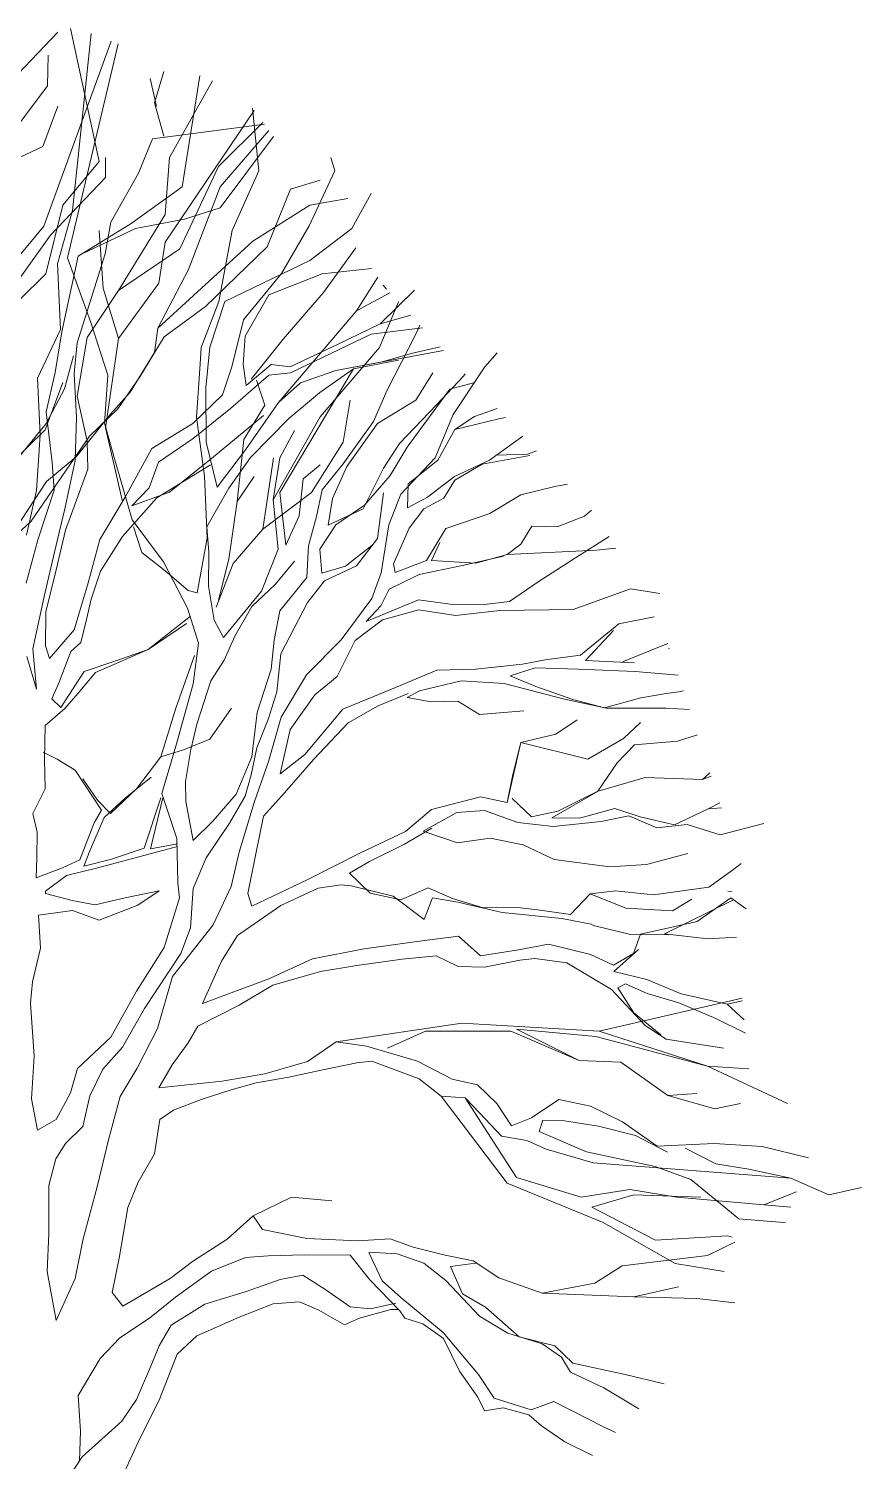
# Model space of a CAD drawing. Header units: millimetres. Extents: x -13512 to 19537, y -6523 to 6166.
# Drawn here: x -13074 to -12633, y -2632 to -1872 of the extents above; entities that cross this region are included whole.
import ezdxf

# ---------------------------------------------------------------- set-up
doc = ezdxf.new("R2010")
doc.units = ezdxf.units.MM
doc.layers.add('A-ELEWACJA CIENKA', color=11, linetype='Continuous', lineweight=13)
doc.layers.add('B-materiały', color=9, linetype='Continuous', lineweight=0)

# ---------------------------------------------------------------- blocks, each defined once
blk = doc.blocks.new('A$C07764633')
at = {"layer": 'B-materiały'}
for p, q in [((-57.03, 1016.59), (-11.35, 1064.53)), ((-4.55, 1066.31), (10.67, 995.77)), ((-3.51, 969.94), (6.35, 1063.81)), ((-18.72, 961.51), (16.96, 1059.66)), ((-6.18, 944.68), (20.68, 1058.21)), ((-16.83, 1036.03), (-16.48, 1052.33)), ((40, 1027.01), (44.85, 1043.66)), ((63.9, 1041.31), (54.61, 982.43)), ((-32.08, 1015.57), (-16.83, 1036.03)), ((41.04, 1025.28), (37.57, 1039.84)), ((47.99, 998.05), (70.64, 1038.67)), ((44.85, 1009.33), (40, 1027.01)), ((-19.26, 1003.78), (-11.29, 1025.28)), ((45.58, 953.14), (92.81, 1022.9)), ((95.23, 990.89), (91.91, 1024.12)), ((38.96, 1007.81), (98.24, 1015.58)), ((97.47, 1016.62), (73.86, 993.16)), ((74.77, 982.43), (100.61, 1012.37)), ((-48.02, 990.26), (-19.26, 1003.78)), ((31.53, 989.59), (38.96, 1007.81)), ((103, 1009.16), (74.77, 971.36)), ((10.67, 995.77), (-8.58, 972.66)), ((13.98, 987.31), (13.98, 998.05)), ((13.98, 998.05), (13.98, 987.31)), ((45.58, 967.78), (47.99, 998.05)), ((135.55, 990.89), (133.44, 998.05)), ((16.75, 963.74), (31.53, 989.59)), ((73.86, 993.16), (53.4, 949.56)), ((81.22, 959.32), (95.23, 990.89)), ((122.05, 961.69), (135.55, 990.89)), ((-15.2, 956.72), (13.98, 987.31)), ((54.61, 982.43), (27.52, 962.9)), ((57.92, 938.5), (74.77, 982.43)), ((112.08, 981.12), (99.74, 950.54)), ((127.73, 986.01), (112.08, 981.12)), ((-8.58, 972.66), (-17.61, 936.22)), ((92.09, 953.56), (122.31, 972.66)), ((122.31, 972.66), (142.47, 976.24)), ((154.81, 978.85), (144.58, 960.3)), ((-11.52, 941.58), (-3.51, 969.94)), ((20.9, 927.43), (45.58, 967.78)), ((55.81, 965.18), (29.93, 960.3)), ((74.77, 971.36), (55.81, 965.18)), ((-35.64, 940.98), (-18.72, 961.51)), ((27.52, 962.9), (-0.46, 945.66)), ((29.93, 960.3), (1.65, 946.96)), ((12.78, 928.74), (10.67, 959.32)), ((13.82, 946.91), (16.75, 963.74)), ((74.12, 921.61), (81.22, 959.32)), ((107.27, 936.51), (122.05, 961.69)), ((144.58, 960.3), (122.31, 943.38)), ((-34.68, 929.61), (-15.2, 956.72)), ((41.63, 907.38), (92.09, 953.56)), ((42.27, 931.34), (45.58, 953.14)), ((99.74, 950.54), (66.94, 918.97)), ((129.64, 926.35), (146.8, 950.04)), ((-0.46, 945.66), (-9.27, 905.44)), ((6.16, 910.51), (-6.18, 944.68)), ((6.37, 923.26), (13.82, 946.91)), ((53.4, 949.56), (20.9, 927.43)), ((122.31, 943.38), (77.17, 921.58)), ((-17.61, 936.22), (-31.82, 922.3)), ((-9.97, 906.76), (-11.52, 941.58)), ((41.63, 907.38), (57.92, 938.5)), ((87.1, 911.88), (107.27, 936.51)), ((128.93, 936.22), (100.65, 925.16)), ((154.94, 939.07), (128.93, 936.22)), ((20.9, 927.43), (4.21, 902.42)), ((20.9, 902.05), (12.78, 928.74)), ((20.9, 902.05), (42.27, 931.34)), ((146.99, 916.7), (158.32, 934.51)), ((159.56, 909.67), (177.88, 927.56)), ((161.14, 930.2), (163, 928.19)), ((-1.08, 899.61), (6.37, 923.26)), ((64.68, 897.24), (74.12, 921.61)), ((77.17, 921.58), (69.36, 897.35)), ((100.65, 925.16), (87.99, 903.18)), ((108.14, 901.68), (129.64, 926.35)), ((146.99, 916.7), (164.81, 926.24)), ((159.32, 897.17), (169.34, 921.36)), ((66.94, 918.97), (45.1, 902.78)), ((81.02, 886.92), (87.1, 911.88)), ((105.63, 868.09), (146.99, 916.7)), ((159.56, 909.67), (175.85, 914.33)), ((-22.07, 880.99), (-9.97, 906.76)), ((-9.27, 905.44), (-12.75, 883.9)), ((15.19, 882.53), (6.16, 910.51)), ((39.94, 894.6), (41.63, 907.38)), ((154.81, 904.33), (112.08, 883.83)), ((137.7, 899.06), (159.56, 909.67)), ((182.01, 907.68), (154.81, 904.33)), ((163.13, 874.23), (178.58, 904.33)), ((178.58, 904.33), (180.74, 909.06)), ((-2.69, 883.48), (-1.08, 899.61)), ((4.21, 902.42), (-1.05, 871.46)), ((13.98, 854.54), (20.9, 902.05)), ((45.1, 902.78), (32.22, 881.67)), ((64.22, 888.51), (64.68, 897.24)), ((69.36, 897.35), (67.22, 875.85)), ((87.99, 903.18), (87.02, 888.41)), ((91.24, 880.47), (108.14, 901.68)), ((111.86, 887.02), (137.7, 899.06)), ((127.73, 860.4), (159.32, 897.17)), ((176.04, 893.99), (191.4, 897.56)), ((-7.85, 875.31), (-2.92, 892.86)), ((27.06, 873.5), (39.94, 894.6)), ((136.04, 884.95), (193.15, 895.67)), ((136.04, 884.95), (160.73, 889.59)), ((169.42, 890.47), (145.4, 885.85)), ((160.73, 889.59), (176.04, 893.99)), ((215.1, 886.93), (221.61, 894.46)), ((-12.75, 883.9), (-17.59, 863)), ((-1.43, 860.05), (-2.69, 883.48)), ((13.39, 857.07), (15.19, 882.53)), ((32.22, 881.67), (20.58, 864.62)), ((62.25, 860.3), (64.22, 888.51)), ((76.03, 872.05), (81.02, 886.92)), ((100.65, 882.53), (80.24, 864.78)), ((87.02, 888.41), (88.64, 877.05)), ((88.64, 877.05), (101.77, 888.11)), ((112.08, 883.83), (100.65, 882.53)), ((101.77, 888.11), (111.86, 887.02)), ((106.36, 820.38), (145.4, 885.85)), ((117.43, 878.45), (136.04, 884.95)), ((145.4, 885.85), (127.62, 873.34)), ((187.61, 883.83), (178.58, 869.19)), ((189.46, 866.84), (203.82, 881.95)), ((198.3, 861.7), (215.1, 886.93)), ((203.82, 881.95), (204.71, 883.2)), ((-20.64, 850.85), (-22.07, 880.99)), ((-18.03, 853.6), (-8.6, 878.64)), ((-17.44, 856.97), (-7.85, 875.31)), ((67.22, 875.85), (67.27, 847.02)), ((98.54, 866.58), (94.03, 879.93)), ((105.63, 868.09), (117.43, 878.45)), ((156.16, 857.96), (163.13, 874.23)), ((196.64, 875.04), (173.93, 844.33)), ((209.08, 878.49), (196.64, 875.04)), ((-1.05, 871.46), (4.25, 847.46)), ((16.62, 861.84), (27.06, 873.5)), ((60.32, 856.9), (76.03, 872.05)), ((87.41, 848.36), (98.54, 866.58)), ((88.16, 842.85), (105.63, 868.09)), ((127.62, 873.34), (111.21, 859.52)), ((140.06, 847.06), (143.68, 869.19)), ((178.58, 869.19), (158.12, 856.82)), ((169.86, 846.24), (189.46, 866.84)), ((-17.59, 863), (-14.24, 836.27)), ((-2.2, 837.24), (-1.43, 860.05)), ((-1.58, 839.26), (16.62, 861.84)), ((20.58, 864.62), (5.52, 850.17)), ((80.24, 864.78), (60.52, 848.86)), ((66.39, 828.9), (62.25, 860.3)), ((70.17, 838.38), (97.76, 861.19)), ((111.21, 859.52), (90.94, 838.9)), ((102.9, 816.41), (127.73, 860.4)), ((188.82, 838.67), (198.3, 861.7)), ((209.72, 860.65), (199.17, 853.68)), ((222.51, 859.42), (199.17, 853.68)), ((221.73, 864.84), (209.72, 860.65)), ((226.08, 860.15), (222.51, 859.42)), ((-37, 835.03), (-18.03, 853.6)), ((-35.65, 834.39), (-17.44, 856.97)), ((19.27, 836.44), (13.39, 857.07)), ((23.01, 815.5), (13.98, 854.54)), ((38.53, 843.62), (60.32, 856.9)), ((106.36, 838.6), (114.19, 853.24)), ((139.96, 835.44), (156.16, 857.96)), ((158.12, 856.82), (142.01, 834.15)), ((199.17, 853.68), (190.19, 837.36)), ((5.52, 850.17), (-25.53, 805.15)), ((-22.58, 821.31), (-20.64, 850.85)), ((4.25, 847.46), (4.62, 832.72)), ((24.43, 817.79), (38.53, 843.62)), ((60.52, 848.86), (42.07, 836.34)), ((67.27, 847.02), (73.24, 823.04)), ((83.79, 815.5), (87.41, 848.36)), ((123.21, 820.38), (140.06, 847.06)), ((161.47, 833.29), (169.86, 846.24)), ((173.93, 844.33), (164.92, 829.36)), ((217.68, 837.38), (235.3, 850.2)), ((-17.34, 826.13), (-1.58, 839.26)), ((-14.24, 836.27), (-13.2, 821.54)), ((-7.59, 811.63), (-2.2, 837.24)), ((28.08, 805.82), (19.27, 836.44)), ((42.07, 836.34), (37.04, 822.8)), ((47.83, 820.39), (70.17, 838.38)), ((73.24, 823.04), (88.16, 842.85)), ((90.94, 838.9), (79.28, 822.52)), ((97.34, 800.85), (103.05, 838.6)), ((102.9, 816.41), (106.36, 838.6)), ((170.53, 819.44), (188.82, 838.67)), ((190.19, 837.36), (174.42, 824.9)), ((199.12, 828.87), (217.68, 837.38)), ((239.07, 839.93), (213.71, 835.27)), ((220.96, 840.15), (237.71, 840.57)), ((237.71, 840.57), (242.49, 842.44)), ((4.62, 832.72), (-7.31, 800.24)), ((69.59, 835.01), (41.2, 817.54)), ((67.88, 796.09), (66.39, 828.9)), ((83.79, 815.5), (92.82, 828.84)), ((127.73, 835.02), (118.7, 827.54)), ((128.91, 821.75), (139.96, 835.44)), ((142.01, 834.15), (134.39, 817.2)), ((150.62, 811.57), (161.47, 833.29)), ((164.92, 829.36), (151.24, 813.6)), ((184.65, 817.79), (199.12, 828.87)), ((213.71, 835.27), (199.17, 826.86)), ((-33.48, 801.6), (-17.34, 826.13)), ((-28.02, 797.71), (-22.58, 821.31)), ((-13.2, 821.54), (-21.93, 795.18)), ((37.04, 822.8), (27.9, 813.19)), ((79.28, 822.52), (67.73, 802.12)), ((118.7, 827.54), (116.59, 808.01)), ((125.91, 807.6), (128.91, 821.75)), ((174.42, 824.9), (174.07, 812.16)), ((199.17, 826.86), (193.38, 817.33)), ((234.23, 819.03), (252.21, 823.5)), ((252.21, 823.5), (258.99, 824.64)), ((10.92, 795.33), (24.43, 817.79)), ((41.2, 817.54), (22.94, 796.98)), ((27.9, 813.19), (47.83, 820.39)), ((79.28, 784.91), (83.79, 815.5)), ((97.34, 800.85), (123.21, 820.38)), ((105.56, 790.33), (102.9, 816.41)), ((109.67, 792.39), (106.36, 820.38)), ((134.39, 817.2), (132.06, 803.06)), ((151.24, 813.6), (136.08, 803.16)), ((161.43, 820.05), (158.12, 795.97)), ((164.23, 803.2), (170.53, 819.44)), ((174.07, 812.16), (184.65, 817.79)), ((193.38, 817.33), (182.79, 811.71)), ((217.71, 809.23), (234.23, 819.03)), ((-13.05, 788.7), (-7.59, 811.63)), ((44.73, 783.44), (28.08, 805.82)), ((116.59, 808.01), (109.67, 792.39)), ((121.61, 792.07), (125.91, 807.6)), ((132.06, 803.06), (150.62, 811.57)), ((182.79, 811.71), (175, 801.45)), ((194.45, 801.27), (217.71, 809.23)), ((253.42, 802.08), (268.03, 807.81)), ((268.03, 807.81), (271.64, 811.01)), ((-25.53, 805.15), (-42.56, 789.3)), ((-7.31, 800.24), (-12.15, 779.34)), ((28.73, 802.15), (33.21, 788.52)), ((67.73, 802.12), (68.73, 788.74)), ((81.69, 782.63), (97.34, 800.85)), ((136.08, 803.16), (127.69, 790.21)), ((160.18, 777.62), (164.23, 803.2)), ((175, 801.45), (166.76, 782.48)), ((184.15, 784.25), (194.45, 801.27)), ((234.21, 792.88), (240.01, 802.41)), ((240.01, 802.41), (253.42, 802.08)), ((-21.93, 795.18), (-28.06, 772.24)), ((4.79, 772.39), (10.92, 795.33)), ((22.94, 796.98), (11.34, 778.58)), ((62.57, 767.13), (67.88, 796.09)), ((96.74, 767.99), (105.56, 790.33)), ((120.69, 775.29), (121.61, 792.07)), ((141.32, 781.17), (155.12, 792.24)), ((158.12, 795.97), (146.99, 781.33)), ((191.28, 793.82), (186.83, 784.32)), ((226.98, 787.34), (234.21, 792.88)), ((263.22, 785.56), (281.02, 796.99)), ((274.27, 789.79), (284.64, 790.71)), ((-18.49, 765.1), (-13.05, 788.7)), ((33.21, 788.52), (45.52, 778.77)), ((57.41, 758.96), (44.73, 783.44)), ((68.73, 788.74), (68.52, 770.63)), ((73.86, 763.11), (79.28, 784.91)), ((114.19, 783.93), (104.02, 771.52)), ((127.69, 790.21), (128.68, 777.5)), ((167.55, 777.8), (184.15, 784.25)), ((186.83, 784.32), (210.33, 782.9)), ((224.98, 786.62), (202.32, 781.36)), ((210.33, 782.9), (226.98, 787.34)), ((226.98, 787.34), (274.27, 789.79)), ((243.42, 773), (263.22, 785.56)), ((-12.15, 779.34), (-17.62, 757.08)), ((11.34, 778.58), (6.35, 763.71)), ((45.52, 778.77), (57.85, 768.35)), ((72.66, 759.53), (81.69, 782.63)), ((106.39, 757.5), (120.69, 775.29)), ((128.68, 777.5), (141.32, 781.17)), ((146.99, 781.33), (130.12, 773.52)), ((155.16, 764.09), (160.18, 777.62)), ((180.31, 776.78), (164.42, 769.01)), ((166.76, 782.48), (167.55, 777.8)), ((202.32, 781.36), (180.31, 776.78)), ((-2.63, 747.4), (4.79, 772.39)), ((57.85, 768.35), (62.57, 767.13)), ((68.52, 770.63), (71.65, 752.61)), ((76.57, 743.35), (96.74, 767.99)), ((104.02, 771.52), (91.58, 759.81)), ((130.12, 773.52), (121.02, 761.89)), ((164.42, 769.01), (159.95, 760.18)), ((228.27, 762.57), (243.42, 773)), ((292.32, 769.29), (261.93, 758.23)), ((307.97, 766.69), (292.32, 769.29)), ((-24.5, 737.46), (-18.49, 765.1)), ((6.35, 763.71), (3.93, 752.93)), ((121.02, 761.89), (106.96, 734.72)), ((138.95, 742.23), (155.16, 764.09)), ((152.11, 751.94), (179.98, 763.37)), ((159.95, 760.18), (152.11, 751.94)), ((179.98, 763.37), (196.8, 761.11)), ((196.8, 761.11), (214.9, 760.89)), ((214.9, 760.89), (228.27, 762.57)), ((-17.62, 757.08), (-17.84, 738.97)), ((3.93, 752.93), (0.89, 740.78)), ((59.12, 754.65), (36.51, 736.98)), ((63.24, 740.33), (57.41, 758.96)), ((71.65, 752.61), (76.57, 743.35)), ((91.58, 759.81), (82.59, 744.17)), ((103.42, 742.01), (106.39, 757.5)), ((160.8, 752.83), (146.33, 741.74)), ((180.11, 758.01), (160.8, 752.83)), ((199.63, 755.15), (180.11, 758.01)), ((223.02, 757.74), (199.63, 755.15)), ((261.93, 758.23), (223.02, 757.74)), ((286.22, 750.61), (304.89, 754.43)), ((-15.66, 732.32), (-2.63, 747.4)), ((36.51, 736.98), (56.94, 750.9)), ((265.85, 734.01), (286.22, 750.61)), ((268.55, 731.22), (283.3, 747.16)), ((-22.63, 716.06), (-24.5, 737.46)), ((-17.84, 738.97), (-15.66, 732.32)), ((0.89, 740.78), (-4.36, 735.96)), ((60.43, 718.81), (63.24, 740.33)), ((82.59, 744.17), (76.88, 731.29)), ((101.8, 726.55), (103.42, 742.01)), ((120.64, 723.67), (138.95, 742.23)), ((146.33, 741.74), (136.75, 722.73)), ((312.21, 740.23), (288.11, 730.57)), ((312.49, 737.4), (313.08, 737.55)), ((-27.75, 733.36), (-22.63, 716.06)), ((-4.36, 735.96), (-10.65, 719.71)), ((2.61, 725.41), (19.9, 731.2)), ((36.51, 736.98), (8.66, 724.89)), ((19.9, 731.2), (36.51, 736.98)), ((51.3, 705.84), (61.23, 733.82)), ((76.88, 731.29), (69.78, 720.39)), ((106.96, 734.72), (104.78, 714.56)), ((235.14, 729.22), (247.14, 731.53)), ((247.14, 731.53), (265.85, 734.01)), ((294.43, 729.92), (268.55, 731.22)), ((-9.65, 706.33), (2.61, 725.41)), ((8.66, 724.89), (-0.45, 713.93)), ((94.33, 703.57), (101.8, 726.55)), ((107.13, 701.21), (120.64, 723.67)), ((136.75, 722.73), (124.93, 713.05)), ((167.74, 716.81), (189.63, 726.07)), ((189.63, 726.07), (210.4, 726.59)), ((210.4, 726.59), (235.14, 729.22)), ((241.89, 727.38), (228.59, 723.02)), ((228.59, 723.02), (242.14, 717.33)), ((264.7, 726.61), (241.89, 727.38)), ((294.9, 725.35), (264.7, 726.61)), ((317.69, 723.4), (294.9, 725.35)), ((-10.65, 719.71), (-14.45, 710.9)), ((51.2, 685.73), (60.43, 718.81)), ((69.78, 720.39), (62.31, 697.41)), ((104.78, 714.56), (100.44, 700.37)), ((139.87, 705.38), (167.74, 716.81)), ((180.52, 715.11), (173.9, 711.6)), ((202.51, 720.36), (180.52, 715.11)), ((225.34, 718.92), (202.51, 720.36)), ((257.42, 710.72), (225.34, 718.92)), ((242.14, 717.33), (261.75, 710.45)), ((311.28, 713.7), (317.96, 714.54)), ((317.96, 714.54), (320.4, 715.06)), ((-14.45, 710.9), (-9.65, 706.33)), ((-0.45, 713.93), (-7.62, 705.71)), ((124.93, 713.05), (111.98, 694.63)), ((158.59, 707.19), (142.73, 698.08)), ((174.52, 713.62), (158.59, 707.19)), ((173.9, 711.6), (186.7, 709.24)), ((186.7, 709.24), (200.77, 709.59)), ((200.77, 709.59), (212.34, 702.5)), ((279.69, 705.84), (257.42, 710.72)), ((261.75, 710.45), (278.62, 706.18)), ((278.62, 706.18), (297.93, 711.35)), ((297.93, 711.35), (311.28, 713.7)), ((-7.62, 705.71), (-18.12, 696.73)), ((43.3, 680.17), (51.3, 705.84)), ((69.21, 689.53), (80.86, 705.92)), ((91.57, 680.04), (94.33, 703.57)), ((100.44, 700.37), (94.13, 684.8)), ((100.34, 677.58), (107.13, 701.21)), ((119.69, 681.41), (139.87, 705.38)), ((212.34, 702.5), (235.75, 704.53)), ((252.82, 692.12), (264.03, 699.78)), ((311.28, 705.84), (279.69, 705.84)), ((323.61, 705.19), (311.28, 705.84)), ((-18.12, 696.73), (-18.34, 678.63)), ((62.31, 697.41), (59.29, 683.92)), ((111.98, 694.63), (106.54, 671.03)), ((142.73, 698.08), (124.45, 678.85)), ((234.17, 687.63), (252.82, 692.12)), ((288.71, 689.89), (297.74, 698.35)), ((317.27, 688.37), (327.99, 691.73)), ((43.78, 660.74), (51.2, 685.73)), ((55.27, 683.82), (69.21, 689.53)), ((59.29, 683.92), (56.36, 667.09)), ((94.13, 684.8), (91.13, 670.64)), ((226.92, 655.94), (234.17, 687.63)), ((229.9, 670.77), (234.17, 687.63)), ((234.17, 687.63), (269.76, 678.83)), ((269.76, 678.83), (288.71, 689.89)), ((285.38, 676.85), (294.53, 686.46)), ((294.53, 686.46), (317.27, 688.37)), ((-11.64, 678.79), (-19.11, 682.63)), ((-18.34, 678.63), (-17.95, 663.22)), ((-2.11, 673), (-11.64, 678.79)), ((30.32, 663.09), (43.3, 680.17)), ((43.3, 680.17), (55.27, 683.82)), ((83.34, 660.39), (91.57, 680.04)), ((92.84, 655.94), (100.34, 677.58)), ((106.54, 671.03), (119.69, 681.41)), ((124.45, 678.85), (108.8, 661.03)), ((275.03, 661.84), (285.38, 676.85)), ((11.83, 651.9), (-2.11, 673)), ((38.21, 669.32), (24.41, 658.25)), ((91.13, 670.64), (88.07, 659.17)), ((226.92, 655.94), (229.9, 670.77)), ((300.15, 669.07), (275.17, 661.91)), ((330.54, 668.09), (300.15, 669.07)), ((334.51, 671.69), (330.54, 668.09)), ((330.54, 668.09), (335.12, 669.82)), ((-17.95, 663.22), (-24.52, 650.12)), ((2.03, 668.41), (9.68, 657.21)), ((16.57, 650), (30.32, 663.09)), ((56.36, 667.09), (56.63, 656.37)), ((275.17, 661.91), (250.58, 647.82)), ((253.85, 651.26), (275.03, 661.84)), ((9.68, 657.21), (16.57, 650)), ((24.41, 658.25), (13.27, 647.91)), ((34.46, 631.68), (43.29, 658.28)), ((37.76, 631.32), (44.38, 658.33)), ((51.76, 636.81), (43.78, 660.74)), ((56.63, 656.37), (60.5, 635.69)), ((70.97, 646), (83.34, 660.39)), ((88.07, 659.17), (79.71, 644.88)), ((84.79, 629.59), (92.84, 655.94)), ((108.8, 661.03), (97.72, 648.69)), ((186.79, 652.26), (212.76, 658.94)), ((212.76, 658.94), (226.92, 655.94)), ((229.54, 658.02), (239.85, 648.22)), ((333.59, 652.58), (339.72, 655.68)), ((-24.52, 650.12), (-22.26, 640.13)), ((13.27, 647.91), (5.67, 630.29)), ((7.98, 645.1), (11.83, 651.9)), ((60.5, 635.69), (70.97, 646)), ((97.72, 648.69), (93.55, 627.8)), ((173, 640.52), (186.79, 652.26)), ((200.23, 650.58), (182.38, 640.75)), ((214.96, 651.62), (200.23, 650.58)), ((232.54, 645.36), (214.96, 651.62)), ((239.85, 648.22), (253.85, 651.26)), ((250.58, 647.82), (265.34, 647.52)), ((265.34, 647.52), (283.98, 652.68)), ((291.45, 648.85), (276.78, 645.8)), ((283.98, 652.68), (297.5, 648.33)), ((306.36, 642.51), (291.45, 648.85)), ((297.5, 648.33), (315.7, 644.09)), ((315.7, 644.09), (333.59, 652.58)), ((333.59, 652.58), (340.59, 653.02)), ((-22.26, 640.13), (-22.43, 626.77)), ((0.42, 625.47), (7.98, 645.1)), ((79.71, 644.88), (67.43, 626.47)), ((149.15, 629.19), (173, 640.52)), ((187.04, 642.21), (172.5, 633.8)), ((182.38, 640.75), (200.64, 634.5)), ((251.37, 643.15), (232.54, 645.36)), ((276.78, 645.8), (251.37, 643.15)), ((322.4, 644.26), (306.36, 642.51)), ((339.97, 638.66), (322.4, 644.26)), ((363.04, 644.66), (339.97, 638.66)), ((52.2, 632.62), (9.25, 621)), ((17.17, 625.89), (34.46, 631.68)), ((52.2, 633.92), (37.76, 631.32)), ((52.34, 613.36), (51.76, 636.81)), ((172.5, 633.8), (153.96, 624.62)), ((200.64, 634.5), (218.01, 636.95)), ((218.01, 636.95), (235.53, 633.37)), ((235.53, 633.37), (251.81, 625.73)), ((-22.43, 626.77), (-22.87, 615.95)), ((-8.86, 621.21), (0.42, 625.47)), ((5.67, 630.29), (2.52, 622.17)), ((2.52, 622.17), (17.17, 625.89)), ((67.43, 626.47), (60.47, 610.21)), ((80.55, 611.38), (84.79, 629.59)), ((93.55, 627.8), (89.36, 607.58)), ((121.35, 615.09), (149.15, 629.19)), ((153.96, 624.62), (143.39, 618.32)), ((251.81, 625.73), (281.4, 621.78)), ((300.81, 622.94), (322.79, 628.85)), ((346.47, 620.06), (351.08, 623.52)), ((-22.87, 615.95), (-8.86, 621.21)), ((-6.75, 617.24), (-17.93, 608.92)), ((9.25, 621), (-6.75, 617.24)), ((143.39, 618.32), (154.38, 607.87)), ((281.4, 621.78), (300.81, 622.94)), ((333.96, 611.03), (346.47, 620.06)), ((-17.93, 608.92), (-17.9, 607.58)), ((24.39, 605.29), (42.4, 609.09)), ((42.4, 609.09), (31.19, 601.43)), ((53.22, 605.34), (52.34, 613.36)), ((60.47, 610.21), (58.98, 589.39)), ((71, 591.03), (80.55, 611.38)), ((91.54, 600.93), (121.35, 615.09)), ((126.83, 610.53), (106.95, 601.32)), ((138.85, 612.17), (126.83, 610.53)), ((144.23, 611.64), (138.85, 612.17)), ((166.49, 606.16), (144.23, 611.64)), ((170.56, 604.25), (185.15, 610.65)), ((185.15, 610.65), (198.03, 604.94)), ((271.03, 607.44), (284.4, 609.12)), ((284.4, 609.12), (304.56, 606.94)), ((304.56, 606.94), (333.96, 611.03)), ((344.08, 608.6), (346.28, 608.79)), ((-17.9, 607.58), (-3.73, 603.91)), ((-3.73, 603.91), (8.4, 601.53)), ((8.4, 601.53), (24.39, 605.29)), ((31.19, 601.43), (10.61, 593.54)), ((45.16, 578.99), (53.22, 605.34)), ((106.95, 601.32), (83.88, 585.32)), ((89.36, 607.58), (91.54, 600.93)), ((154.38, 607.87), (170.56, 604.25)), ((182.89, 593.84), (166.49, 606.16)), ((187.29, 605.34), (182.89, 593.84)), ((200.76, 603), (187.29, 605.34)), ((198.03, 604.94), (214.24, 599.99)), ((224.36, 597.56), (200.76, 603)), ((214.24, 599.99), (230.99, 600.4)), ((230.99, 600.4), (244.44, 598.73)), ((260.58, 596.45), (271.03, 607.44)), ((271.03, 607.44), (289.92, 599.76)), ((346.73, 604.06), (310.44, 586.31)), ((314.59, 598.45), (324.82, 604.64)), ((327.71, 592.77), (345.5, 605.28)), ((345.5, 605.28), (353.69, 599.46)), ((-3.6, 598.55), (-21.63, 596.09)), ((-21.63, 596.09), (-20.53, 578.69)), ((10.61, 593.54), (-3.6, 598.55)), ((255.94, 594.33), (224.36, 597.56)), ((244.44, 598.73), (260.58, 596.45)), ((271.44, 591.36), (255.94, 594.33)), ((289.92, 599.76), (314.59, 598.45)), ((297.72, 585.99), (327.71, 592.77)), ((49.57, 563.68), (71, 591.03)), ((58.98, 589.39), (53.95, 575.86)), ((83.88, 585.32), (75.51, 571.71)), ((272.79, 590.73), (271.44, 591.36)), ((292.36, 585.85), (272.79, 590.73)), ((312.47, 585.69), (292.36, 585.85)), ((293.95, 575.84), (297.72, 585.99)), ((310.44, 586.31), (333.31, 583.53)), ((-20.53, 578.69), (-24.78, 560.85)), ((30.32, 555.83), (45.16, 578.99)), ((123.75, 572.91), (151.1, 578.29)), ((151.1, 578.29), (180.49, 582.38)), ((180.49, 582.38), (201.21, 584.91)), ((201.21, 584.91), (212.87, 574.48)), ((212.87, 574.48), (232.9, 577.66)), ((232.9, 577.66), (248.91, 580.74)), ((248.91, 580.74), (271.17, 575.27)), ((296.58, 577.91), (283.46, 566.19)), ((333.31, 583.53), (348.57, 584.5)), ((53.95, 575.86), (34.58, 546.55)), ((75.51, 571.71), (65.34, 549.33)), ((100.55, 562.28), (123.75, 572.91)), ((171.35, 572.77), (147.3, 569.48)), ((189.4, 574.56), (171.35, 572.77)), ((200.94, 568.82), (189.4, 574.56)), ((233.7, 572.32), (215.03, 568.5)), ((241.73, 573.19), (233.7, 572.32)), ((258.54, 570.93), (241.73, 573.19)), ((282.36, 556.78), (258.54, 570.93)), ((271.17, 575.27), (283.38, 569.54)), ((283.38, 569.54), (293.95, 575.84)), ((41.55, 536), (49.57, 563.68)), ((127.93, 566.32), (102.64, 558.98)), ((147.3, 569.48), (127.93, 566.32)), ((215.03, 568.5), (200.94, 568.82)), ((283.46, 566.19), (301, 561.94)), ((-24.78, 560.85), (-25.83, 549.43)), ((16.86, 531.36), (30.32, 555.83)), ((65.34, 549.33), (100.55, 562.28)), ((102.64, 558.98), (84.81, 548.48)), ((300.15, 537.61), (282.36, 556.78)), ((289.66, 559.64), (285.69, 557.53)), ((285.69, 557.53), (294.07, 544.33)), ((301.18, 554.57), (289.66, 559.64)), ((301, 561.94), (319.29, 554.35)), ((-25.83, 549.43), (-23.79, 521.33)), ((84.81, 548.48), (62.97, 537.2)), ((275.77, 534.68), (351.62, 552.04)), ((318.07, 549.63), (301.18, 554.57)), ((337.71, 541.4), (318.07, 549.63)), ((319.29, 554.35), (343.56, 548.92)), ((343.56, 548.92), (351.75, 550.62)), ((343.56, 548.92), (352.7, 540.56)), ((34.58, 546.55), (23.02, 526.15)), ((294.07, 544.33), (308.44, 532.63)), ((353.36, 533.56), (337.71, 541.4)), ((30.68, 514.94), (41.55, 536)), ((62.97, 537.2), (57.83, 528.36)), ((136.24, 528.98), (202.95, 538.91)), ((183.69, 534.68), (163.53, 525.57)), ((228.83, 534.68), (183.69, 534.68)), ((202.95, 538.91), (275.77, 534.68)), ((265.24, 519.06), (228.83, 534.68)), ((273.97, 531.75), (231.84, 535.65)), ((231.84, 535.65), (265.24, 519.06)), ((275.77, 534.68), (333.24, 516.13)), ((311.28, 530.45), (300.15, 537.61)), ((-0.83, 514.82), (16.86, 531.36)), ((23.02, 526.15), (12.59, 514.49)), ((57.83, 528.36), (49.4, 516.75)), ((121.09, 518.55), (136.24, 528.98)), ((136.24, 528.98), (152.39, 526.71)), ((152.39, 526.71), (179.41, 518.67)), ((333.24, 516.13), (273.97, 531.75)), ((341.67, 525.57), (311.28, 530.45)), ((-23.79, 521.33), (-25.23, 498.79)), ((49.4, 516.75), (42.33, 504.51)), ((98.46, 511.95), (121.09, 518.55)), ((147.25, 517.86), (129.24, 514.06)), ((155.27, 518.73), (147.25, 517.86)), ((180.31, 509.31), (155.27, 518.73)), ((179.41, 518.67), (197.75, 509.07)), ((265.24, 519.06), (287.21, 518.08)), ((287.21, 518.08), (312.18, 500.51)), ((-4.53, 501.99), (-0.83, 514.82)), ((12.59, 514.49), (5.57, 500.24)), ((21.67, 499.97), (30.68, 514.94)), ((75.76, 508.03), (98.46, 511.95)), ((111.24, 510.26), (93.89, 507.14)), ((129.24, 514.06), (111.24, 510.26)), ((191.93, 500.21), (180.31, 509.31)), ((333.24, 516.13), (355.15, 514.58)), ((375.67, 496.28), (333.24, 516.13)), ((-12.22, 487.72), (-4.53, 501.99)), ((42.33, 504.51), (75.76, 508.03)), ((80.57, 503.46), (64.61, 498.36)), ((93.89, 507.14), (80.57, 503.46)), ((197.75, 509.07), (211.23, 506.06)), ((211.23, 506.06), (221.53, 496.26)), ((-25.23, 498.79), (-22.13, 482.11)), ((5.57, 500.24), (1.95, 484.06)), ((15.54, 477.02), (21.67, 499.97)), ((64.61, 498.36), (50.01, 492.63)), ((227.02, 453.98), (191.93, 500.21)), ((204.7, 499.19), (191.93, 500.21)), ((204.7, 499.19), (231.84, 456.91)), ((212.27, 491.34), (204.7, 499.19)), ((221.53, 496.26), (229.2, 484.39)), ((239.82, 488.67), (254.32, 498.42)), ((254.32, 498.42), (271.17, 494.82)), ((271.17, 494.82), (288.14, 486.53)), ((312.18, 500.51), (327.53, 501.49)), ((327.53, 501.49), (312.18, 500.51)), ((312.18, 500.51), (312.18, 500.51)), ((312.18, 500.51), (337.16, 493.35)), ((337.16, 493.35), (350.7, 496.28)), ((-22.13, 482.11), (-12.22, 487.72)), ((42.75, 487.76), (39.86, 469.59)), ((50.01, 492.63), (42.75, 487.76)), ((223.98, 478.89), (212.27, 491.34)), ((229.2, 484.39), (239.82, 488.67)), ((245.88, 487.49), (244.02, 481.41)), ((257.29, 487.1), (245.88, 487.49)), ((275.46, 484.2), (257.29, 487.1)), ((288.14, 486.53), (306.56, 473.59)), ((1.95, 484.06), (-7.21, 475.11)), ((237.44, 476.55), (223.98, 478.89)), ((244.02, 481.41), (269.1, 470.64)), ((295.02, 479.33), (275.46, 484.2)), ((312.01, 470.37), (295.02, 479.33)), ((-7.21, 475.11), (-12.37, 466.94)), ((9.46, 452.07), (15.54, 477.02)), ((247.61, 472.11), (237.44, 476.55)), ((272.6, 464.69), (247.61, 472.11)), ((306.56, 473.59), (336.7, 475.01)), ((321.34, 472.62), (337.63, 464.31)), ((336.7, 475.01), (362.13, 473.5)), ((362.13, 473.5), (386.79, 467.4)), ((-12.37, 466.94), (-16.03, 452.77)), ((39.86, 469.59), (31.2, 454.48)), ((269.1, 470.64), (305.49, 462.83)), ((377.38, 456.59), (272.6, 464.69)), ((337.63, 464.31), (355.14, 461.4)), ((231.84, 456.91), (266.14, 446.49)), ((305.49, 462.83), (324.44, 455.93)), ((324.44, 455.93), (349.79, 435.1)), ((355.14, 461.4), (377.38, 456.59)), ((397.64, 447.79), (377.38, 456.59)), ((-16.03, 452.77), (-16.07, 427.29)), ((2.11, 424.4), (9.46, 452.07)), ((31.2, 454.48), (25.82, 441.08)), ((277.88, 433.15), (227.02, 453.98)), ((266.14, 446.49), (292.02, 450.72)), ((292.02, 450.72), (317, 446.49)), ((363.03, 442.59), (380.34, 449.46)), ((397.64, 447.79), (414.79, 451.7)), ((414.79, 451.7), (397.64, 447.79)), ((25.82, 441.08), (21.13, 414.15)), ((92.3, 436.71), (112.68, 446.49)), ((112.68, 446.49), (134.04, 444.54)), ((294.13, 447.79), (271.86, 441.29)), ((271.86, 441.29), (305.56, 423.72)), ((329.63, 446.49), (294.13, 447.79)), ((317, 446.49), (363.03, 442.59)), ((363.03, 442.59), (377.37, 441.19)), ((78.53, 424.3), (92.3, 436.71)), ((92.3, 436.71), (97.17, 429.46)), ((316.09, 411.35), (277.88, 433.15)), ((349.79, 435.1), (373.57, 433.15)), ((373.57, 433.15), (374.54, 433.33)), ((-16.07, 427.29), (-16.9, 407.16)), ((97.17, 429.46), (120.76, 424.69)), ((305.56, 423.72), (343.78, 425.99)), ((343.78, 425.99), (346.25, 425.28)), ((-2.06, 403.51), (2.11, 424.4)), ((60.06, 412.44), (78.53, 424.3)), ((120.76, 424.69), (147.6, 423.35)), ((147.6, 423.35), (165.01, 424.46)), ((165.01, 424.46), (177.18, 420.07)), ((177.18, 420.07), (194.05, 415.8)), ((333.24, 415.58), (347.69, 422.74)), ((21.13, 414.15), (17.57, 395.96)), ((48.22, 403.43), (60.06, 412.44)), ((88.16, 414.49), (70.24, 407.33)), ((100.21, 415.46), (88.16, 414.49)), ((119.63, 415.95), (100.21, 415.46)), ((143.77, 415.88), (119.63, 415.95)), ((154.15, 402.73), (143.77, 415.88)), ((168.56, 416.5), (153.78, 417.47)), ((153.78, 417.47), (153.8, 416.8)), ((153.8, 416.8), (160.62, 402.14)), ((182.76, 411.49), (168.56, 416.5)), ((194.38, 402.4), (182.76, 411.49)), ((194.05, 415.8), (208.87, 412.82)), ((210.24, 411.51), (196.88, 409.84)), ((208.87, 412.82), (222.51, 403.77)), ((288.04, 410.11), (333.24, 415.58)), ((341.97, 407.12), (316.09, 411.35)), ((-16.9, 407.16), (-12.23, 381.13)), ((-12.23, 381.13), (-2.06, 403.51)), ((23.11, 388.72), (48.22, 403.43)), ((70.24, 407.33), (51.15, 393.45)), ((87.95, 396.38), (106.55, 402.88)), ((106.55, 402.88), (118.56, 405.19)), ((118.56, 405.19), (130.82, 397.45)), ((169.98, 386.37), (154.15, 402.73)), ((196.88, 409.84), (203.28, 395.25)), ((222.51, 403.77), (245.5, 395.63)), ((273.52, 401.03), (288.04, 410.11)), ((17.57, 395.96), (23.11, 388.72)), ((66.66, 389.81), (87.95, 396.38)), ((130.82, 397.45), (143.79, 388.39)), ((160.62, 402.14), (170.66, 393.4)), ((212.29, 383.41), (194.38, 402.4)), ((203.28, 395.25), (215.52, 388.18)), ((245.5, 395.63), (273.52, 401.03)), ((245.5, 395.63), (294.13, 393.78)), ((294.13, 393.78), (317.9, 398.98)), ((317.9, 398.98), (294.13, 393.78)), ((51.15, 393.45), (37.35, 382.38)), ((48.84, 378.64), (66.66, 389.81)), ((102.85, 390.05), (84.93, 382.9)), ((116.9, 391.07), (102.85, 390.05)), ((127.07, 386.64), (116.9, 391.07)), ((143.79, 388.39), (154.54, 387.32)), ((154.54, 387.32), (167.87, 390.34)), ((170.66, 393.4), (193.06, 374.88)), ((215.52, 388.18), (233.34, 372.54)), ((294.13, 393.78), (327.53, 392.8)), ((327.53, 392.8), (347.69, 390.52)), ((37.35, 382.38), (21.52, 371.92)), ((84.93, 382.9), (62.39, 372.95)), ((140.67, 378.93), (127.07, 386.64)), ((148.63, 382.48), (140.67, 378.93)), ((165.28, 386.92), (148.63, 382.48)), ((169.55, 386.95), (165.28, 386.92)), ((172.76, 382.42), (169.98, 386.37)), ((182.23, 379.3), (172.76, 382.42)), ((227.26, 374.4), (212.29, 383.41)), ((42.41, 367.76), (48.84, 378.64)), ((62.39, 372.95), (51.9, 363.3)), ((193.15, 371.53), (182.23, 379.3)), ((193.06, 374.88), (211.72, 352.56)), ((245.5, 368.82), (227.26, 374.4)), ((233.34, 372.54), (252.24, 367.65)), ((21.52, 371.92), (11.07, 360.94)), ((37.99, 356.92), (42.41, 367.76)), ((201.62, 354.31), (193.15, 371.53)), ((255.74, 361.7), (245.5, 368.82)), ((252.24, 367.65), (261.85, 358.5)), ((11.07, 360.94), (-0.46, 341.39)), ((51.9, 363.3), (42.46, 338.93)), ((260.63, 353.78), (255.74, 361.7)), ((261.85, 358.5), (289.49, 352.49)), ((30.38, 339.3), (37.99, 356.92)), ((211.35, 340.48), (201.62, 354.31)), ((211.72, 352.56), (220.08, 340.03)), ((278.26, 345.51), (260.63, 353.78)), ((289.49, 352.49), (310.19, 347.64)), ((296.8, 334.24), (278.26, 345.51)), ((-0.46, 341.39), (0.74, 322.52)), ((22.63, 327.71), (30.38, 339.3)), ((42.46, 338.93), (32.24, 318.56)), ((214.89, 333.19), (211.35, 340.48)), ((224.9, 334.79), (214.89, 333.19)), ((220.08, 340.03), (239.68, 333.81)), ((238.4, 331.1), (224.9, 334.79)), ((239.68, 333.81), (251.63, 338.14)), ((251.63, 338.14), (278.12, 324.72)), ((1.6, 308.84), (22.63, 327.71)), ((245.25, 325.24), (238.4, 331.1)), ((0.74, 322.52), (0.2, 306.73)), ((257.53, 316.83), (245.25, 325.24)), ((278.12, 324.72), (284.36, 321.79)), ((32.24, 318.56), (23.97, 300.93)), ((272.21, 309.63), (257.53, 316.83)), ((-9.98, 291.36), (1.6, 308.84))]:
    blk.add_line(p, q, dxfattribs=at)

msp = doc.modelspace()

# ---------------------------------------------------------------- block references
at = {"layer": 'A-ELEWACJA CIENKA'}
msp.add_blockref('A$C07764633', (-13047.39, -2938.12), dxfattribs=at)

doc.saveas('drawing.dxf')
